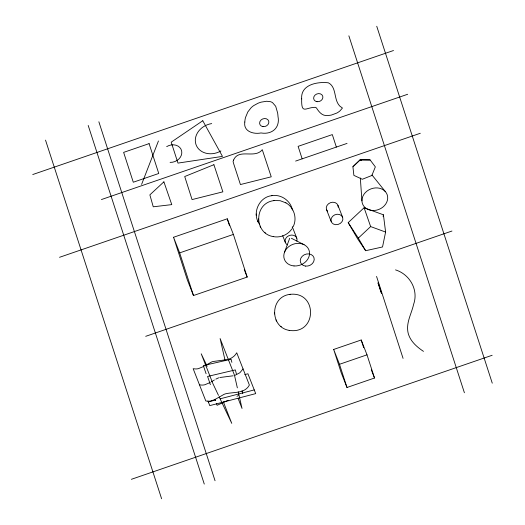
<?xml version="1.0" encoding="UTF-8"?>
<svg xmlns="http://www.w3.org/2000/svg" width="525" height="525" viewBox="0 0 525 525"><rect width="100%" height="100%" fill="white"/><g stroke="black" fill="none" stroke-linecap="round" stroke-linejoin="round"><path stroke-width="0.79" d="M259.488 224.129C251.672 213.813 258.772 197.177 271.628 195.687M273.558 236.644C253.851 233.842 253.654 203.123 273.853 200.616M289.472 330.415C269.765 327.62 269.568 296.894 289.767 294.394M383.092 216.412L383.421 214.804L364.101 207.743L348.193 222.626L357.676 238.888L365.656 250.707L382.528 246.967L385.606 232.05L383.421 214.804M284.432 252.459L289.688 238.298M141.599 184.393L158.445 140.969M293.167 226.669C297.452 218.361 294.007 207.218 285.79 202.781M352.912 166.747L360.17 159.823L370.125 159.935L375.342 166.884L371.864 175.488L362.316 179.261L353.876 175.376L352.912 166.747L360.17 159.823L361.613 160.493M243.055 368.924L239.879 372.737L235.121 375.27M291.848 228.939C287.884 234.898 280.238 238.042 273.23 236.585M365.656 250.707L358.312 238.114L370.637 226.577L385.606 232.05M212.881 380.901L211.332 381.852M213.386 380.586L214.371 379.982M205.006 365.722L211.463 362.053A12.082 10.106 -21.4 0 1 212.966 361.522L226.813 359.658M203.93 366.352L198.404 368.648A11.077 9.273 -21.4 0 1 195.523 368.95L193.161 368.694L205.807 400.969L208.169 401.218A11.077 9.273 -21.4 0 0 211.05 400.916L214.863 399.538L224.109 394.321A12.082 10.106 -21.4 0 1 225.612 393.796C233.789 391.808 244.657 393.881 249.382 385.055L236.736 352.787C234.885 356.167 231.518 358.529 227.804 359.428M210.249 382.489L204.73 384.786A11.077 9.273 -21.4 0 1 201.849 385.081L199.487 384.832M215.834 379.135L217.783 378.19A12.082 10.106 -21.4 0 1 218.781 377.816M228.126 400.28L217.107 405.3L216.517 403.594M236.939 396.27L238.409 395.601M32.734 174.543L393.514 50.512M101.43 199.552L407.676 94.27M295.621 161.083L347.045 143.404M59.522 257.303L420.302 133.271M173.545 237.267L227.259 218.8L233.376 234.412L247.183 277.075L193.469 295.542L187.353 279.93L173.545 237.267L179.662 252.879L193.469 295.542M179.662 252.879L233.376 234.412M145.701 336.328L451.946 231.039M333.67 349.453L361.193 339.99L367.008 354.834L374.515 378.02L346.992 387.483L341.178 372.638L333.67 349.453L339.491 364.291L346.992 387.483M339.491 364.291L367.008 354.834M131.375 479.312L492.155 355.274M244.755 374.601L247.925 373.774L255.701 393.619L209.77 405.622L207.979 401.041M208.32 401.914L215.447 400.05M220.198 398.81L254.251 389.904M219.811 377.514L233.139 375.795M272.226 195.602C281.361 194.224 290.725 200.918 292.405 210.007M274.45 200.53L280.133 200.694L285.994 202.893M290.364 294.308C317.874 291.506 317.054 334.878 289.144 330.363M271.497 195.707L272.383 195.582M273.722 200.635L274.608 200.511M289.636 294.413L290.522 294.282M360.137 159.876L370.125 159.935M395.542 269.889C409.881 274.378 418.747 290.036 413.588 304.402C411.685 313.208 406.56 321.569 407.748 330.848A28.704 24.019 -21.4 0 0 408.673 334.865C411.206 342.07 417.316 347.255 423.485 351.369M291.382 238.265L304.08 244.689M265.342 232.929L264.954 232.621M281.256 326.707L280.868 326.392M372.028 175.022L385.37 191.632M348.193 222.626L358.312 238.114M257.821 221.163L258.077 221.688M258.149 221.839L258.412 222.364M260.052 226.091L260.308 226.616M260.38 226.767L260.636 227.292M275.966 319.869L276.222 320.394M276.294 320.545L276.55 321.064M207.158 366.319L201.213 353.798L212.894 383.598L218.485 395.377M219.181 396.854L231.761 423.367L223.296 401.763M337.942 205.321L342.648 217.324A6.11 5.112 -21.4 0 1 335.593 224.693A6.11 5.112 -21.4 0 1 332.548 216.385A6.11 5.112 -21.4 0 1 342.648 217.324M326.511 209.606L331.209 221.609M371.319 369.856L374.515 378.02M292.366 226.938L296.776 238.192M282.693 235.718L285.338 242.471M244.276 269.64L247.183 277.075M238.14 398.527L242.032 408.457L238.252 391.827M381.413 293.121L381.583 293.567L378.768 284.642A11.865 0.328 71 0 0 378.394 283.697L377.993 282.817L379.805 288.501A12.508 0.348 71 0 0 380.441 290.364L381.426 293.002M364.101 207.743L370.637 226.577M210.387 384.654L207.585 376.451L235.331 369.908L236.401 373.892M215.047 399.295L215.493 400.595M206.108 373.748L203.326 365.577L231.092 359.231A34.427 0.952 71 0 0 231.282 360.124L231.879 362.348M376.74 26.25L492.266 383.178M348.869 35.831L464.402 392.759M336.354 147.079L332.312 134.59L298.115 146.35L302.157 158.839M376.55 276.419L403.075 358.385M361.193 339.99L363.694 347.721M227.259 218.8L229.517 225.783M98.864 121.78L215.053 480.742M88.2 125.449L204.277 484.076M45.524 140.123L161.608 498.75M242.032 390.738L242.812 393.592M237.352 387.87L234.478 375.198L220.113 338.553L225.146 360.721M360.327 177.995L361.928 200.826M274.385 312.683L274.411 313.215M274.418 313.425L274.444 313.97M258.471 218.905L258.497 219.437M258.503 219.653L258.53 220.192M256.239 213.977L256.266 214.508M256.279 214.725L256.305 215.263M166.674 146.646A10.218 8.551 -21.4 0 1 181.65 150.951A10.218 8.551 -21.4 0 1 170.1 162.369M220.907 150.957A17.686 14.798 -21.4 0 1 195.956 144.454A17.686 14.798 -21.4 0 1 211.693 123.585M327.482 211.148A6.11 5.112 -21.4 0 1 330.468 202.67A6.11 5.112 -21.4 0 1 338.198 207.132M292.267 226.892A6.11 5.112 -21.4 0 1 292.327 228.001M287.536 244.919A6.11 5.112 -21.4 0 1 285.836 238.337A6.11 5.112 -21.4 0 1 293.344 235.266A6.11 5.112 -21.4 0 1 296.822 241.126M301.678 98.897C301.265 115.06 305.714 107.257 315.282 107.33A4.062 3.399 -21.4 0 1 316.457 107.973C319.023 112.061 322.494 116.425 328.04 115.447A17.496 14.641 -21.4 0 0 331.406 115.047L336.82 113.046A18.231 15.251 -21.4 0 0 339.806 111.057L342.444 108.032L340.567 106.667A6.681 5.591 -21.4 0 1 339.714 105.984C333.434 99.566 336.925 87.137 328.361 82.806C317.5 81.519 300.49 84.532 301.678 98.897M244.808 122.023C243.187 131.519 253.595 134.472 261.004 132.95C271.871 134.853 280.304 127.851 277.994 116.432A53.458 44.73 -21.4 0 0 277.627 112.954L275.704 106.286L272.56 102.651A9.273 7.757 -21.4 0 0 270.336 101.653L266.608 101.253L261.168 102.145A22.667 18.966 -21.4 0 0 257.834 103.34L253.713 105.604A17.476 14.621 -21.4 0 0 251.107 107.743L247.833 111.923L245.523 117.462A27.937 23.376 -21.4 0 0 244.867 121.137L244.808 122.023M233.573 160.072L233.074 161.503L233.677 163.754L240.43 184.551L271.235 176.813L262.264 149.678C254.953 159.2 238.691 148.03 233.573 160.072M163.892 181.84L149.868 194.867L153.248 206.804L171.773 204.619L163.892 181.84M202.781 120.737L171.202 142.17L177.975 163.098L222.475 156.398L202.781 120.737M213.905 164.706L184.715 176.531L192.065 199.585L222.869 191.842L213.905 164.706M149.093 143.627L123.631 152.381L133.291 182.227L158.753 173.473L149.093 143.627M317.008 101.686A4.732 3.964 -21.4 0 0 322.75 96.18A4.732 3.964 -21.4 0 0 315.013 95.117A4.732 3.964 -21.4 0 0 317.008 101.686M262.979 126.623A4.732 3.964 -21.4 0 0 268.721 121.118A4.732 3.964 -21.4 0 0 260.984 120.054A4.732 3.964 -21.4 0 0 262.979 126.623M372.061 210.473A13.158 11.012 -21.4 0 0 387.102 194.493A13.158 11.012 -21.4 0 0 365.288 192.649A13.158 11.012 -21.4 0 0 372.061 210.473M294.02 265.939A13.151 11.005 -21.4 0 0 308.923 249.88A13.151 11.005 -21.4 0 0 287.083 248.187A13.151 11.005 -21.4 0 0 294.02 265.939M305.563 266.103A7.14 5.978 -21.4 0 0 313.943 257.585A7.14 5.978 -21.4 0 0 302.17 256.325A7.14 5.978 -21.4 0 0 305.563 266.103"/></g></svg>
